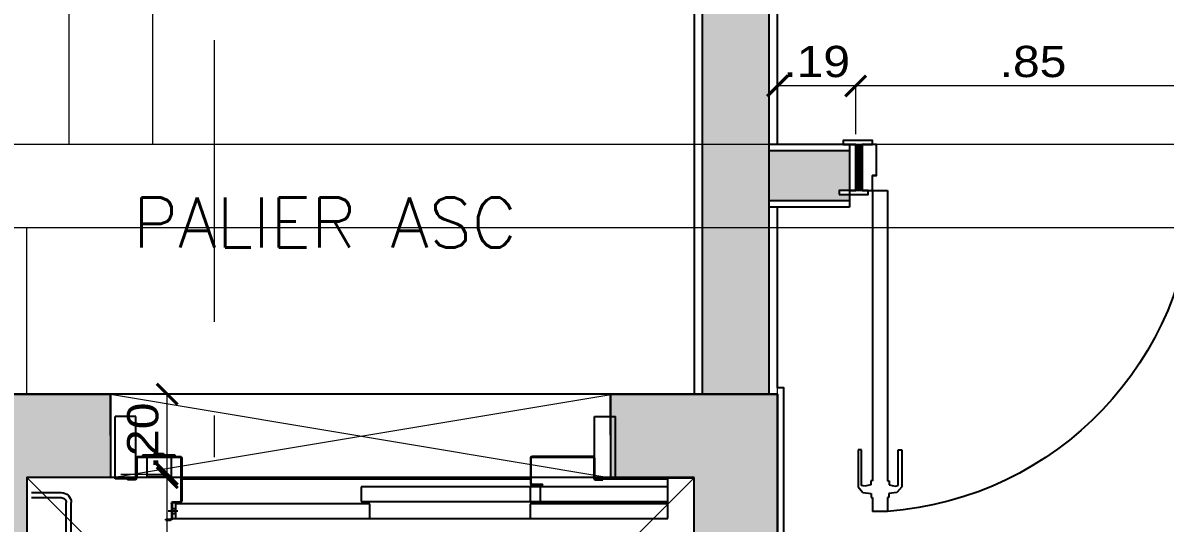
# Model space of a CAD drawing. Header units: metres. Extents: x 219 to 707, y -561 to -17.
# Drawn here: x 357.986 to 360.725, y -130.971 to -129.771 of the extents above; entities that cross this region are included whole.
import ezdxf

# ---------------------------------------------------------------- set-up
doc = ezdxf.new("R2010")
doc.units = ezdxf.units.M
doc.linetypes.add('CYPE_RAYAPUNTOPUNTO', pattern=[0.45, 0.225, -0.075, 0, -0.075, 0, -0.075])
doc.linetypes.add('TRAZO_HUECO', pattern=[0.75, 0.5, -0.25])
for name, color, linetype in [('A-Aberturas', 2, 'Continuous'), ('A-ASCENSORES', 1, 'Continuous'), ('A-Muros', 4, 'Continuous'), ('A-Revoques', 1, 'Continuous'), ('A-Texto', 3, 'Continuous'), ('Dr Ejes en bloque', 4, 'Continuous'), ('DR SOLAPE PILARES', 7, 'Continuous'), ('TCOTA', 1, 'Continuous')]:
    doc.layers.add(name, color=color, linetype=linetype)
for name, color, linetype, lineweight in [('COTAS_REPLANTEO', 7, 'CYPE_RAYAPUNTOPUNTO', 0), ('MUR_CARAS_HORMIGON', 1, 'Continuous', 20), ('PA_GRAF_HUEC', 7, 'Continuous', 0), ('VIG_CARAS', 253, 'Continuous', 9)]:
    doc.layers.add(name, color=color, linetype=linetype, lineweight=lineweight)
doc.layers.add('M1-Muro Común 20', color=12, linetype='Continuous', transparency=0.5)
doc.layers.add('M3- Muro Hueco 15', color=113, linetype='Continuous', transparency=0.7)
doc.styles.add('1-50', font='arial.ttf', dxfattribs={"width": 1.1, "height": 0.075})
doc.styles.add('T12', font='romans.shx', dxfattribs={"height": 0.12})
doc.dimstyles.new('1-50', dxfattribs={"dimscale": 0, "dimtxt": 0.075, "dimasz": 0.05, "dimexe": 0, "dimexo": 0.025, "dimgap": 0.02, "dimtad": 1, "dimzin": 4, "dimdsep": 46, "dimtxsty": '1-50', "dimblk": 'ARCHTICK', "dimcen": 0.09, "dimclrd": 256, "dimclre": 8, "dimclrt": 2, "dimadec": 0, "dimazin": 3, "dimtfac": 1, "dimtofl": 0, "dimtmove": 2, "dimatfit": 3, "dimldrblk": 'OPEN90', "dimfxl": 1, "dimtolj": 1, "dimtzin": 0, "dimlwd": 18, "dimlwe": 18, "dimarcsym": 0})

# ---------------------------------------------------------------- blocks, each defined once
blk = doc.blocks.new('hoja 75')
for p, q in [((2947.502, 1180.9982), (2947.5913, 1180.9982)), ((2947.502, 1180.9896), (2947.502, 1180.9982)), ((2947.5913, 1180.9982), (2947.6042, 1180.9864)), ((2947.5875, 1180.9896), (2947.502, 1180.9896)), ((2947.5864, 1180.9675), (2947.5891, 1180.9821)), ((2947.5891, 1180.9821), (2947.5875, 1180.9896)), ((2947.6042, 1180.9864), (2947.6069, 1180.967)), ((2946.8799, 1180.9638), (2947.5768, 1180.9638)), ((2946.8799, 1180.9638), (2946.8799, 1180.9278)), ((2947.5768, 1180.9638), (2947.5768, 1180.9675)), ((2947.5768, 1180.9675), (2947.5864, 1180.9675)), ((2947.6069, 1180.967), (2947.6166, 1180.967)), ((2947.6166, 1180.967), (2947.6166, 1180.9638)), ((2947.6166, 1180.9638), (2947.6499, 1180.9638)), ((2947.6499, 1180.9277), (2947.6499, 1180.9638)), ((2946.8799, 1180.9278), (2947.5768, 1180.9278)), ((2947.5768, 1180.9278), (2947.5768, 1180.924)), ((2947.5768, 1180.924), (2947.5864, 1180.924)), ((2947.5864, 1180.924), (2947.5891, 1180.9094)), ((2947.6042, 1180.9051), (2947.6069, 1180.9245)), ((2947.6069, 1180.9245), (2947.6166, 1180.9245)), ((2947.6166, 1180.9277), (2947.6499, 1180.9277)), ((2947.6166, 1180.9245), (2947.6166, 1180.9277)), ((2947.5875, 1180.9019), (2947.502, 1180.9019)), ((2947.502, 1180.9019), (2947.502, 1180.8933)), ((2947.502, 1180.8933), (2947.5913, 1180.8933)), ((2947.5891, 1180.9094), (2947.5875, 1180.9019)), ((2947.5913, 1180.8933), (2947.6042, 1180.9051))]:
    blk.add_line(p, q)
blk = doc.blocks.new('A$C30CA3CF2')
at = {"transparency": 33554661}
h = blk.add_hatch(dxfattribs=at)
h.set_pattern_fill('ANSI31', color=1, scale=0.001, angle=180, style=0)
h.set_pattern_definition([(225, (3011.2897267, 1180.500286), (0.0022450640303, -0.0022450640303), [])])
h.paths.add_polyline_path([(1.609, 0.7021), (1.624, 0.7021), (1.624, 0.8121), (1.609, 0.8121)])
h.paths.add_polyline_path([(0.774, 0.7021), (0.789, 0.7021), (0.789, 0.8121), (0.774, 0.8121)])
for p, q in [((0.774, 0.8121), (0.754, 0.8121)), ((1.624, 0.8121), (1.644, 0.8121)), ((0.824, 0.7761), (0.814, 0.7761)), ((1.574, 0.7021), (1.654, 0.7021))]:
    blk.add_line(p, q, dxfattribs=at)
for points in [[(0.734, 0.8221), (0.804, 0.8221), (0.804, 0.8121), (0.734, 0.8121)], [(1.664, 0.8221), (1.594, 0.8221), (1.594, 0.8121), (1.664, 0.8121)], [(0.744, 0.7021), (0.814, 0.7021), (0.814, 0.6921), (0.744, 0.6921)], [(1.654, 0.7021), (1.584, 0.7021), (1.584, 0.6921), (1.654, 0.6921)]]:
    blk.add_lwpolyline(points, close=True, dxfattribs=at)
at = {"color": 0, "linetype": 'ByBlock', "transparency": 33554661}
for points in [[(0.759, 0.8121), (0.774, 0.8121), (0.774, 0.7021), (0.759, 0.7021)], [(0.789, 0.8121), (0.814, 0.8121), (0.814, 0.7761), (0.824, 0.7761), (0.824, 0.7021), (0.789, 0.7021)], [(1.609, 0.8121), (1.584, 0.8121), (1.584, 0.7761), (1.574, 0.7761), (1.574, 0.7021), (1.609, 0.7021)], [(1.624, 0.8121), (1.639, 0.8121), (1.639, 0.7021), (1.624, 0.7021)]]:
    blk.add_lwpolyline(points, close=True, dxfattribs=at)
at = {"color": 1, "transparency": 33554661}
blk.add_arc((0.7921, 0.7921), 0.7921, 1.4466, 85.8096, dxfattribs=at)
at = {"transparency": 33554661, "rotation": 90}
blk.add_blockref('hoja 75', (1181.7777, -2946.0678), dxfattribs=at)
blk.add_blockref('hoja 75', (1181.7777, -2946.0678), dxfattribs=at)
blk = doc.blocks.new('_ArchTick')
at = {"color": 0, "linetype": 'ByBlock', "const_width": 0.15}
blk.add_lwpolyline([(-0.5, -0.5), (0.5, 0.5)], dxfattribs=at)
blk = doc.blocks.new('*D164')
at = {"layer": 'Defpoints', "color": 0, "transparency": 16777216}
for p in [(359.7957, -129.9224), (359.7957, -130.0628), (359.9833, -130.0628)]:
    blk.add_point(p, dxfattribs=at)
at = {"layer": 'TCOTA', "color": 8, "lineweight": 18, "transparency": 16777216}
for p, q in [((359.7957, -130.0378), (359.7957, -129.9224)), ((359.9833, -130.0378), (359.9833, -129.9224))]:
    blk.add_line(p, q, dxfattribs=at)
at = {"layer": 'TCOTA', "lineweight": 18, "transparency": 16777216}
blk.add_line((359.9833, -129.9224), (359.7957, -129.9224), dxfattribs=at)
at = {"layer": 'TCOTA', "lineweight": 18, "transparency": 16777216, "xscale": 0.05, "yscale": 0.05, "zscale": 0.05, "rotation": 180}
blk.add_blockref('_ArchTick', (359.7957, -129.9224), dxfattribs=at)
at = {"layer": 'TCOTA', "lineweight": 18, "transparency": 16777216, "xscale": 0.05, "yscale": 0.05, "zscale": 0.05}
blk.add_blockref('_ArchTick', (359.9833, -129.9224), dxfattribs=at)
at = {"layer": 'TCOTA', "color": 2, "transparency": 16777216, "insert": (359.8895, -129.8641), "char_height": 0.075, "attachment_point": 5, "style": '1-50'}
blk.add_mtext('\\A1;.19', dxfattribs=at)
blk = doc.blocks.new('_Open90')
at = {"color": 0, "linetype": 'ByBlock', "lineweight": -2}
for p, q in [((0, 0), (-1, 0)), ((-0.5, 0.5), (0, 0)), ((0, 0), (-0.5, -0.5))]:
    blk.add_line(p, q, dxfattribs=at)
blk = doc.blocks.new('*D165')
at = {"layer": 'Defpoints', "color": 0, "transparency": 16777216}
for p in [(359.9833, -129.9224), (359.9833, -130.0628), (360.8333, -130.0628)]:
    blk.add_point(p, dxfattribs=at)
at = {"layer": 'TCOTA', "color": 8, "lineweight": 18, "transparency": 16777216}
for p, q in [((359.9833, -130.0378), (359.9833, -129.9224)), ((360.8333, -130.0378), (360.8333, -129.9224))]:
    blk.add_line(p, q, dxfattribs=at)
at = {"layer": 'TCOTA', "lineweight": 18, "transparency": 16777216}
blk.add_line((360.8333, -129.9224), (359.9833, -129.9224), dxfattribs=at)
at = {"layer": 'TCOTA', "lineweight": 18, "transparency": 16777216, "xscale": 0.05, "yscale": 0.05, "zscale": 0.05, "rotation": 180}
blk.add_blockref('_ArchTick', (359.9833, -129.9224), dxfattribs=at)
at = {"layer": 'TCOTA', "lineweight": 18, "transparency": 16777216, "xscale": 0.05, "yscale": 0.05, "zscale": 0.05}
blk.add_blockref('_ArchTick', (360.8333, -129.9224), dxfattribs=at)
at = {"layer": 'TCOTA', "color": 2, "transparency": 16777216, "insert": (360.4083, -129.8641), "char_height": 0.075, "attachment_point": 5, "style": '1-50'}
blk.add_mtext('\\A1;.85', dxfattribs=at)
blk = doc.blocks.new('*D281')
at = {"layer": 'Defpoints', "color": 0, "transparency": 16777216}
for p in [(358.196, -130.6618), (358.3323, -130.6618), (358.196, -130.8618)]:
    blk.add_point(p, dxfattribs=at)
at = {"layer": 'TCOTA', "color": 8, "lineweight": 18, "transparency": 16777216}
for p, q in [((358.221, -130.6618), (358.3323, -130.6618)), ((358.221, -130.8618), (358.3323, -130.8618))]:
    blk.add_line(p, q, dxfattribs=at)
at = {"layer": 'TCOTA', "lineweight": 18, "transparency": 16777216}
blk.add_line((358.3323, -130.8618), (358.3323, -130.6618), dxfattribs=at)
at = {"layer": 'TCOTA', "lineweight": 18, "transparency": 16777216, "xscale": 0.05, "yscale": 0.05, "zscale": 0.05}
for p, rotation in [((358.3323, -130.6618), 90), ((358.3323, -130.8618), 270)]:
    blk.add_blockref('_ArchTick', p, dxfattribs=dict(at, rotation=rotation))
at = {"layer": 'TCOTA', "color": 2, "transparency": 16777216, "insert": (358.274, -130.7618), "char_height": 0.075, "attachment_point": 5, "rotation": 90, "style": '1-50'}
blk.add_mtext('\\A1;.20', dxfattribs=at)
blk = doc.blocks.new('*D282')
at = {"layer": 'Defpoints', "color": 0, "transparency": 16777216}
for p in [(358.196, -130.8539), (358.3323, -130.8539), (358.196, -132.4618)]:
    blk.add_point(p, dxfattribs=at)
at = {"layer": 'TCOTA', "color": 8, "lineweight": 18, "transparency": 16777216}
for p, q in [((358.221, -130.8539), (358.3323, -130.8539)), ((358.221, -132.4618), (358.3323, -132.4618))]:
    blk.add_line(p, q, dxfattribs=at)
at = {"layer": 'TCOTA', "lineweight": 18, "transparency": 16777216}
blk.add_line((358.3323, -132.4618), (358.3323, -130.8539), dxfattribs=at)
at = {"layer": 'TCOTA', "lineweight": 18, "transparency": 16777216, "xscale": 0.05, "yscale": 0.05, "zscale": 0.05}
for p, rotation in [((358.3323, -130.8539), 90), ((358.3323, -132.4618), 270)]:
    blk.add_blockref('_ArchTick', p, dxfattribs=dict(at, rotation=rotation))
at = {"layer": 'TCOTA', "color": 2, "transparency": 16777216, "insert": (358.274, -131.6578), "char_height": 0.075, "attachment_point": 5, "rotation": 90, "style": '1-50'}
blk.add_mtext('\\A1;1.61', dxfattribs=at)
blk = doc.blocks.new('ASCENSOR PT')
for p, q in [((1.515, 0.7714), (1.515, 0.4194)), ((1.527, 0.7714), (1.527, 0.4194)), ((1.2755, 0.4575), (0.0843, 0.4575)), ((0.0843, 0.4575), (0.0843, 0.3625)), ((0.4143, 0.4575), (0.0843, 0.4575)), ((0.0843, 0.4575), (0.0843, 0.4225)), ((0.4143, 0.4225), (0.4143, 0.4575)), ((1.2651, 0.4575), (0.799, 0.4575)), ((0.799, 0.4575), (0.799, 0.4225)), ((1.2596, 0.4399), (1.283, 0.4399)), ((1.2651, 0.4225), (1.2651, 0.4575)), ((1.2651, 0.4449), (1.2651, 0.4349)), ((1.2661, 0.4459), (1.2731, 0.4459)), ((1.2731, 0.4213), (1.2731, 0.4575)), ((1.275, 0.4213), (1.275, 0.4575)), ((1.2881, 0.4613), (1.2769, 0.4613)), ((1.2881, 0.4594), (1.2769, 0.4594)), ((1.2881, 0.4613), (1.2881, 0.4594)), ((0.0843, 0.4225), (0.4143, 0.4225)), ((0.4143, 0.4165), (0.0843, 0.4165)), ((0.0843, 0.4165), (0.0843, 0.3815)), ((0.8201, 0.4165), (0.3901, 0.4165)), ((0.3901, 0.4165), (0.3901, 0.3815)), ((0.4143, 0.3815), (0.4143, 0.4165)), ((0.799, 0.4225), (1.2651, 0.4225)), ((0.8201, 0.3815), (0.8201, 0.4165)), ((1.2501, 0.3122), (1.2501, 0.4156)), ((1.252, 0.3122), (1.252, 0.4156)), ((1.2712, 0.4194), (1.2539, 0.4194)), ((1.2712, 0.4175), (1.2539, 0.4175)), ((1.2661, 0.4339), (1.2731, 0.4339)), ((1.61, 0.4074), (1.539, 0.4074)), ((1.61, 0.3954), (1.539, 0.3954)), ((0.0843, 0.3815), (0.4143, 0.3815)), ((0.2101, 0.3625), (0.0843, 0.3625)), ((0.2601, 0.3625), (0.2101, 0.3625)), ((0.2101, 0.3625), (0.2101, 0.2125)), ((0.2601, 0.3625), (0.2101, 0.3625)), ((0.2101, 0.3625), (0.2101, 0.2125)), ((0.2582, 0.3645), (0.2401, 0.3645)), ((0.2401, 0.3645), (0.2401, 0.3626)), ((0.2582, 0.3645), (0.2401, 0.3645)), ((0.2401, 0.3645), (0.2401, 0.3626)), ((0.2401, 0.3626), (0.2582, 0.3626)), ((0.2401, 0.3626), (0.2582, 0.3626)), ((0.2601, 0.3625), (0.2601, 0.2125)), ((0.2601, 0.3625), (0.2601, 0.2125)), ((0.2601, 0.3123), (0.2601, 0.3607)), ((0.2601, 0.3123), (0.2601, 0.3607)), ((0.262, 0.3123), (0.262, 0.3607)), ((0.262, 0.3123), (0.262, 0.3607)), ((0.4102, 0.3775), (0.384, 0.3775)), ((0.384, 0.3775), (0.384, 0.3756)), ((0.4102, 0.3775), (0.384, 0.3775)), ((0.384, 0.3775), (0.384, 0.3756)), ((0.384, 0.3756), (0.4102, 0.3756)), ((0.384, 0.3756), (0.4102, 0.3756)), ((0.3901, 0.3815), (0.8201, 0.3815)), ((0.4121, 0.3737), (0.4121, 0.3123)), ((0.4121, 0.3737), (0.4121, 0.3123)), ((0.414, 0.3123), (0.414, 0.3737)), ((0.414, 0.3123), (0.414, 0.3737)), ((1.2501, 0.3625), (0.414, 0.3625)), ((1.3341, 0.3561), (1.2751, 0.3561)), ((1.2751, 0.3084), (1.2751, 0.3561)), ((1.3341, 0.3084), (1.3341, 0.3561)), ((1.3582, 0.3122), (1.3582, 0.3606)), ((1.3601, 0.3625), (1.3601, 0.2125)), ((1.3601, 0.3625), (1.4101, 0.3625)), ((1.3601, 0.3122), (1.3601, 0.3606)), ((1.362, 0.3644), (1.3801, 0.3644)), ((1.362, 0.3625), (1.3801, 0.3625)), ((1.3801, 0.3625), (1.3801, 0.3644)), ((1.4101, 0.3625), (1.4101, 0.2125)), ((0.4102, 0.3104), (0.2639, 0.3104)), ((0.4102, 0.3104), (0.2639, 0.3104)), ((0.2639, 0.3085), (0.4102, 0.3085)), ((0.2639, 0.3085), (0.4102, 0.3085)), ((1.3051, 0.3103), (1.2539, 0.3103)), ((1.3563, 0.3084), (1.2539, 0.3084)), ((1.2656, 0.3084), (1.2656, 0.3055)), ((1.2656, 0.3084), (1.3446, 0.3084)), ((1.2656, 0.3055), (1.3446, 0.3055)), ((1.3341, 0.3084), (1.2751, 0.3084)), ((1.2938, 0.3055), (1.3165, 0.3055)), ((1.2938, 0.3017), (1.2938, 0.3055)), ((1.3165, 0.3017), (1.2938, 0.3017)), ((1.3563, 0.3103), (1.3051, 0.3103)), ((1.3051, 0.3084), (1.3051, 0.3103)), ((1.3165, 0.3055), (1.3165, 0.3017)), ((1.3446, 0.3055), (1.3446, 0.3084)), ((0.2601, 0.2125), (0.2101, 0.2125)), ((0.2601, 0.2125), (0.2101, 0.2125)), ((1.3601, 0.2125), (1.4101, 0.2125))]:
    blk.add_line(p, q)
at = {"extrusion": (0, 0, -1)}
for centre, major_axis, start_param, end_param in [((1.2661, 0.4449), (-0.000707, 0.000707), 5.497787, 7.068583), ((1.2769, 0.4575), (0.00269, 0.00269), 3.926991, 5.497787), ((1.2769, 0.4575), (0.00134, 0.00134), 3.926991, 5.497787), ((1.2539, 0.4156), (-0.00269, 0.00269), 5.497787, 7.068583), ((1.2539, 0.4156), (-0.00134, 0.00134), 5.497787, 7.068583), ((1.2661, 0.4349), (-0.000707, 0.000707), 3.926991, 5.497787), ((1.2712, 0.4213), (0.00269, 0.00269), 0.785398, 2.356194), ((1.2712, 0.4213), (0.00134, 0.00134), 0.785398, 2.356194), ((1.539, 0.4194), (0.017, 0.017), 2.356194, 3.926991), ((1.539, 0.4194), (0.00849, 0.00849), 2.356194, 3.926991), ((1.362, 0.3606), (0.00269, 0.00269), 3.926991, 5.497787), ((1.362, 0.3606), (-0.00134, 0.00134), 5.497787, 7.068583), ((1.2539, 0.3122), (0.00269, 0.00269), 2.356194, 3.926991), ((1.2539, 0.3122), (-0.00134, 0.00134), 3.926991, 5.497787), ((1.3563, 0.3122), (0.00269, 0.00269), 0.785398, 2.356194), ((1.3563, 0.3122), (0.00134, 0.00134), 0.785398, 2.356194)]:
    blk.add_ellipse(centre, major_axis=major_axis, ratio=1, start_param=start_param, end_param=end_param, dxfattribs=at)
for centre, major_axis, start_param, end_param in [((0.2582, 0.3607), (-0.00269, 0.00269), 3.926991, 5.497787), ((0.2582, 0.3607), (0.00269, 0.00269), 5.497787, 7.068583), ((0.2582, 0.3607), (0.00134, 0.00134), 5.497787, 7.068583), ((0.2582, 0.3607), (-0.00134, 0.00134), 3.926991, 5.497787), ((0.4102, 0.3737), (-0.00269, 0.00269), 3.926991, 5.497787), ((0.4102, 0.3737), (-0.00269, 0.00269), 3.926991, 5.497787), ((0.4102, 0.3737), (0.00134, 0.00134), 5.497787, 7.068583), ((0.4102, 0.3737), (0.00134, 0.00134), 5.497787, 7.068583), ((0.2639, 0.3123), (-0.00269, 0.00269), 0.785398, 2.356194), ((0.2639, 0.3123), (-0.00269, 0.00269), 0.785398, 2.356194), ((0.2639, 0.3123), (-0.00134, 0.00134), 0.785398, 2.356194), ((0.2639, 0.3123), (-0.00134, 0.00134), 0.785398, 2.356194), ((0.4102, 0.3123), (0.00134, 0.00134), 3.926991, 5.497787), ((0.4102, 0.3123), (0.00269, 0.00269), 3.926991, 5.497787), ((0.4102, 0.3123), (-0.00134, 0.00134), 2.356194, 3.926991), ((0.4102, 0.3123), (0.00269, 0.00269), 3.926991, 5.497787)]:
    blk.add_ellipse(centre, major_axis=major_axis, ratio=1, start_param=start_param, end_param=end_param)
blk = doc.blocks.new('A$Ce77abe1e')
h = blk.add_hatch(color=253)
h.dxf.hatch_style = 1
h.paths.add_polyline_path([(18.0001, -10.4384), (17.8001, -10.4384), (17.8001, -10.2383), (18.2001, -10.2383), (18.2001, -12.2381), (16.2002, -12.2381), (16.2004, -10.238), (16.6004, -10.2381), (16.6004, -10.438), (16.4004, -10.438), (16.4002, -12.0381), (18.0001, -12.0381), (18.0001, -10.4384)])
blk.add_lwpolyline([(18.0001, -10.4384), (17.8001, -10.4384), (17.8001, -10.2383), (18.2001, -10.2383), (18.2001, -12.2381), (16.2002, -12.2381), (16.2004, -10.238), (16.6004, -10.2381), (16.6004, -10.438), (16.4004, -10.438), (16.4002, -12.0381), (18.0001, -12.0381), (18.0001, -10.4384)], close=True)
at = {"color": 5}
for points in [[(17.8001, -10.2383), (18.2001, -10.2383)], [(17.8001, -10.4384), (18.0001, -10.4384)]]:
    blk.add_lwpolyline(points, dxfattribs=at)
at = {"layer": 'MUR_CARAS_HORMIGON'}
for p, q in [((16.6004, -10.2381), (16.2004, -10.238)), ((18.2001, -12.2381), (18.2001, -10.2384)), ((16.4002, -12.0381), (16.4004, -10.438)), ((16.6004, -10.438), (16.4004, -10.438)), ((18.0001, -12.0381), (18.0001, -10.4384))]:
    blk.add_line(p, q, dxfattribs=at)
at = {"layer": 'PA_GRAF_HUEC', "linetype": 'TRAZO_HUECO', "ltscale": 20}
for p, q in [((16.4002, -12.0381), (18.0001, -10.4384)), ((16.4002, -12.0381), (18.0001, -10.4384)), ((16.4004, -10.438), (18.0001, -12.0381)), ((16.4004, -10.438), (18.0001, -12.0381))]:
    blk.add_line(p, q, dxfattribs=at)
for points in [[(16.6004, -10.2381), (16.6004, -10.438), (17.8001, -10.4384), (17.8001, -10.2383), (16.6004, -10.2381)], [(16.6004, -10.2381), (17.8006, -10.4384)], [(16.6004, -10.2381), (17.8006, -10.4384)], [(16.6004, -10.4384), (17.8001, -10.2384)], [(16.6004, -10.4384), (17.8001, -10.2384)]]:
    blk.add_lwpolyline(points, dxfattribs=at)
at = {"layer": 'VIG_CARAS'}
for points in [[(16.5011, -4.0492), (16.5011, -9.6381)], [(16.7011, -4.0492), (16.7011, -9.6381)], [(13.3992, -9.6381), (23.15, -9.6381)], [(13.3992, -9.8381), (23.15, -9.8381)], [(16.4004, -10.238), (16.4005, -9.8381)], [(18.0001, -10.2383), (18.0001, -9.8381)], [(18.2001, -10.2383), (18.2001, -9.8381)]]:
    blk.add_lwpolyline(points, dxfattribs=at)
blk = doc.blocks.new('DSADADASDAS')
at = {"layer": 'COTAS_REPLANTEO', "ltscale": 3}
for p, q in [((132.7277, 125.9327, -0.525), (132.7277, 146.4778, -0.525)), ((110.0984, 134.1088, -0.525), (141.6696, 134.1088, -0.525))]:
    blk.add_line(p, q, dxfattribs=at)
at = {"layer": 'DR SOLAPE PILARES'}
for p, q in [((132.4779, 133.5088, -0.525), (132.4785, 133.3086, -0.525)), ((133.6779, 133.3083, -0.525), (133.6776, 133.5115, -0.525))]:
    blk.add_line(p, q, dxfattribs=at)
at = {"layer": 'DR SOLAPE PILARES', "elevation": -0.525}
for points in [[(132.0779, 131.5089), (134.0779, 131.5088), (134.0778, 133.5086), (132.0781, 133.5089)], [(133.8778, 133.3086), (132.2781, 133.3086), (132.2781, 131.7089), (133.8778, 131.7088)]]:
    blk.add_lwpolyline(points, close=True, dxfattribs=at)

msp = doc.modelspace()

# ---------------------------------------------------------------- hatches: boundary and pattern name
at = {"layer": 'M1-Muro Común 20', "transparency": 33554687}
h = msp.add_hatch(color=256, dxfattribs=at)
h.dxf.hatch_style = 1
h.paths.add_polyline_path([(359.7757, -127.3759), (359.6157, -127.3759), (359.6157, -130.6621), (359.7757, -130.6621)])
at = {"layer": 'M3- Muro Hueco 15', "transparency": 33554687}
h = msp.add_hatch(color=256, dxfattribs=at)
h.dxf.hatch_style = 1
h.paths.add_polyline_path([(359.9683, -130.0778), (359.7757, -130.0778), (359.7757, -130.1978), (359.9683, -130.1978), (359.9683, -130.1828), (359.9433, -130.1828), (359.9433, -130.1728), (359.9683, -130.1728)])

# ---------------------------------------------------------------- linework, layer by layer
at = {"layer": 'A-Muros', "transparency": 33554687}
for points in [[(359.6157, -130.6618), (359.6157, -127.3759)], [(359.7757, -130.6618), (359.7757, -127.3759)], [(359.9683, -130.0778), (359.7757, -130.0778)], [(359.9683, -130.1978), (359.7757, -130.1978)]]:
    msp.add_lwpolyline(points, dxfattribs=at)
at = {"layer": 'A-Revoques', "transparency": 33554687}
for p, q in [((359.5957, -127.3759), (359.5957, -130.6618)), ((359.7957, -130.0628), (359.7957, -127.3759))]:
    msp.add_line(p, q, dxfattribs=at)
for points in [[(359.9683, -130.0628), (359.7757, -130.0628)], [(359.9683, -130.0628), (359.9683, -130.2128)], [(359.9683, -130.2128), (359.7757, -130.2128)], [(359.8108, -132.7464), (359.8108, -130.6468), (359.7957, -130.6468), (359.7957, -130.2128)]]:
    msp.add_lwpolyline(points, dxfattribs=at)

# ---------------------------------------------------------------- block references
msp.add_blockref('A$Ce77abe1e', (341.5956, -120.4237))
at = {"layer": 'A-Aberturas', "transparency": 33554687, "xscale": -1, "rotation": 180}
msp.add_blockref('A$C30CA3CF2', (359.2093, -129.3607), dxfattribs=at)
at = {"layer": 'A-ASCENSORES', "rotation": 180}
msp.add_blockref('ASCENSOR PT', (359.6173, -130.5024), dxfattribs=at)
at = {"layer": 'Dr Ejes en bloque'}
msp.add_blockref('DSADADASDAS', (225.7179, -264.1705, 0.525), dxfattribs=at)

# ---------------------------------------------------------------- texts
at = {"layer": 'A-Texto', "transparency": 33554687, "style": 'T12'}
msp.add_text('PALIER ASC', height=0.12, dxfattribs=at).set_placement((358.2501, -130.3102))

# ---------------------------------------------------------------- dimensions: what is measured, and where the dimension line sits
at = {"layer": 'TCOTA'}
for base, p1, p2, picture, middle in [((359.7957, -129.9224), (359.9833, -130.0628), (359.7957, -130.0628), '*D164', (359.8895, -129.8641)), ((359.9833, -129.9224), (360.8333, -130.0628), (359.9833, -130.0628), '*D165', (360.4083, -129.8641))]:
    dim = msp.add_linear_dim(base=base, p1=p1, p2=p2, dimstyle='1-50', override={"dimscale": 1}, dxfattribs=at)
    dim.commit()
    dim.dimension.update_dxf_attribs({"geometry": picture, "text_midpoint": middle})
for base, p1, p2, picture, middle in [((358.3323, -130.6618), (358.196, -130.8618), (358.196, -130.6618), '*D281', (358.274, -130.7618)), ((358.3323, -130.8539), (358.196, -132.4618), (358.196, -130.8539), '*D282', (358.274, -131.6578))]:
    dim = msp.add_linear_dim(base=base, p1=p1, p2=p2, angle=90, dimstyle='1-50', override={"dimscale": 1}, dxfattribs=at)
    dim.commit()
    dim.dimension.update_dxf_attribs({"geometry": picture, "text_midpoint": middle})

doc.saveas('drawing.dxf')
